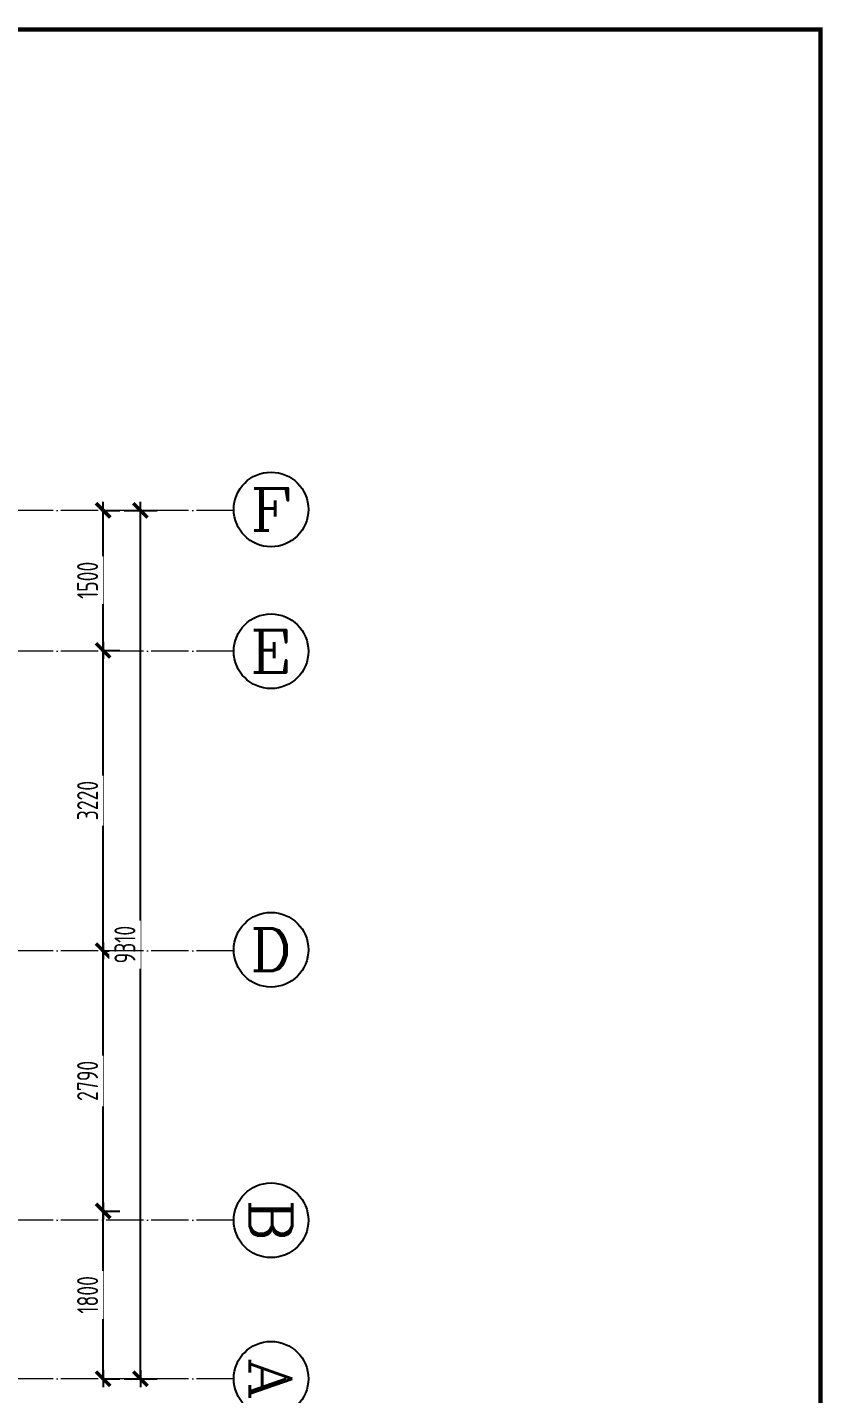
# Model space of a CAD drawing. Header units: inches. Extents: x -50945 to 250244, y -404780 to 18493.
# Drawn here: x 114226 to 122752, y -284927 to -270280 of the extents above; entities that cross this region are included whole.
import ezdxf
from ezdxf.enums import TextEntityAlignment as Align

# ---------------------------------------------------------------- set-up
doc = ezdxf.new("R2010")
doc.units = ezdxf.units.IN
doc.header["$MEASUREMENT"] = 0
doc.linetypes.add('DOTE', pattern=[2.42, 2, -0.2, 0.02, -0.2])
for name, color, linetype in [('15开关布置图-YJ', 2, 'Continuous'), ('AXIS', 1, 'Continuous'), ('AXIS_TEXT', 7, 'Continuous'), ('A图框', 7, 'Continuous'), ('D-ARCHI', 250, 'Continuous'), ('外标注', 50, 'Continuous')]:
    doc.layers.add(name, color=color, linetype=linetype)
doc.styles.add('_TCH_AXIS', font='COMPLEX', dxfattribs={"bigfont": 'GBCBIG'})
doc.styles.add('COMPLEX', font='COMPLEX')
doc.styles.add('HBA-DIMT', font='ARCHS.SHX', dxfattribs={"width": 0.8})
doc.dimstyles.new('HBA_40', dxfattribs={"dimscale": 50, "dimtxt": 2.5, "dimasz": 0.1, "dimexe": 2, "dimexo": 2.5, "dimgap": 0.6, "dimtad": 1, "dimdec": 0, "dimrnd": 5, "dimzin": 0, "dimtxsty": 'HBA-DIMT', "dimblk": 'HBA_DIMENSION_TICK', "dimblk1": 'HBA_DIMENSION_TICK', "dimblk2": 'HBA_DIMENSION_TICK', "dimcen": 0.125, "dimclrd": 44, "dimclre": 44, "dimclrt": 2, "dimadec": 0, "dimazin": 0, "dimtfac": 1, "dimtdec": 0, "dimtix": 1, "dimtmove": 1, "dimatfit": 3, "dimldrblk": 'HBA_Leader_Dot', "dimfxl": 0, "dimtvp": 1, "dimtfill": 1, "dimtolj": 1, "dimtzin": 0, "dimarcsym": 0})

# ---------------------------------------------------------------- blocks, each defined once
blk = doc.blocks.new('HBA_DIMENSION_TICK')
at = {"color": 0, "linetype": 'ByBlock'}
for p, q in [((-10, 0), (0, 0)), ((0, 0), (10, 0))]:
    blk.add_line(p, q, dxfattribs=at)
at = {"color": 50, "linetype": 'ByBlock'}
blk.add_solid([(-10, -7), (-7, -10), (7, 10), (10, 7)], dxfattribs=at)
blk = doc.blocks.new('*D748')
at = {"layer": 'Defpoints', "color": 0, "transparency": 16777216}
for p in [(114797, -282969), (115039, -282969), (114797, -284767)]:
    blk.add_point(p, dxfattribs=at)
at = {"layer": '外标注', "color": 44, "lineweight": -2, "transparency": 16777216}
for p, q in [((115022, -282969), (115219, -282969)), ((115039, -284758), (115039, -282978)), ((115022, -284767), (115219, -284767))]:
    blk.add_line(p, q, dxfattribs=at)
at = {"layer": '外标注', "color": 44, "lineweight": -2, "transparency": 16777216, "xscale": 9, "yscale": 9, "zscale": 9}
for p, rotation in [((115039, -282969), 90), ((115039, -284767), 270)]:
    blk.add_blockref('HBA_DIMENSION_TICK', p, dxfattribs=dict(at, rotation=rotation))
at = {"layer": '外标注', "color": 2, "transparency": 16777216, "insert": (114872, -283868), "char_height": 225, "attachment_point": 5, "rotation": 90, "style": 'HBA-DIMT', "bg_fill": 3, "box_fill_scale": 1.25, "bg_fill_color": 256, "bg_fill_true_color": 13158600, "bg_fill_transparency": 0}
blk.add_mtext('\\A1;1800', dxfattribs=at)
blk = doc.blocks.new('HBA_Leader_Dot')
at = {"color": 0, "linetype": 'ByBlock'}
blk.add_line((-5, 0), (-10, 0), dxfattribs=at)
at = {"color": 0, "linetype": 'ByBlock', "const_width": 5}
blk.add_lwpolyline([(-2.5, 0, 1), (2.5, 0, 1)], format="xyb", close=True, dxfattribs=at)
blk = doc.blocks.new('*D749')
at = {"layer": 'Defpoints', "color": 0, "transparency": 16777216}
for p in [(114797, -280179), (115039, -280179), (114797, -282969)]:
    blk.add_point(p, dxfattribs=at)
at = {"layer": '外标注', "color": 44, "lineweight": -2, "transparency": 16777216}
for p, q in [((115022, -280179), (115219, -280179)), ((115039, -282960), (115039, -280188)), ((115022, -282969), (115219, -282969))]:
    blk.add_line(p, q, dxfattribs=at)
at = {"layer": '外标注', "color": 44, "lineweight": -2, "transparency": 16777216, "xscale": 9, "yscale": 9, "zscale": 9}
for p, rotation in [((115039, -280179), 90), ((115039, -282969), 270)]:
    blk.add_blockref('HBA_DIMENSION_TICK', p, dxfattribs=dict(at, rotation=rotation))
at = {"layer": '外标注', "color": 2, "transparency": 16777216, "insert": (114872, -281574), "char_height": 225, "attachment_point": 5, "rotation": 90, "style": 'HBA-DIMT', "bg_fill": 3, "box_fill_scale": 1.25, "bg_fill_color": 256, "bg_fill_true_color": 13158600, "bg_fill_transparency": 0}
blk.add_mtext('\\A1;2790', dxfattribs=at)
blk = doc.blocks.new('*D750')
at = {"layer": 'Defpoints', "color": 0, "transparency": 16777216}
for p in [(114797, -276959), (115039, -276959), (114797, -280179)]:
    blk.add_point(p, dxfattribs=at)
at = {"layer": '外标注', "color": 44, "lineweight": -2, "transparency": 16777216}
for p, q in [((115022, -276959), (115219, -276959)), ((115039, -280170), (115039, -276968)), ((115022, -280179), (115219, -280179))]:
    blk.add_line(p, q, dxfattribs=at)
at = {"layer": '外标注', "color": 44, "lineweight": -2, "transparency": 16777216, "xscale": 9, "yscale": 9, "zscale": 9}
for p, rotation in [((115039, -276959), 90), ((115039, -280179), 270)]:
    blk.add_blockref('HBA_DIMENSION_TICK', p, dxfattribs=dict(at, rotation=rotation))
at = {"layer": '外标注', "color": 2, "transparency": 16777216, "insert": (114872, -278569), "char_height": 225, "attachment_point": 5, "rotation": 90, "style": 'HBA-DIMT', "bg_fill": 3, "box_fill_scale": 1.25, "bg_fill_color": 256, "bg_fill_true_color": 13158600, "bg_fill_transparency": 0}
blk.add_mtext('\\A1;3220', dxfattribs=at)
blk = doc.blocks.new('*D751')
at = {"layer": 'Defpoints', "color": 0, "transparency": 16777216}
for p in [(114797, -275458), (115039, -275458), (114797, -276959)]:
    blk.add_point(p, dxfattribs=at)
at = {"layer": '外标注', "color": 44, "lineweight": -2, "transparency": 16777216}
for p, q in [((115022, -275458), (115219, -275458)), ((115039, -276950), (115039, -275467)), ((115022, -276959), (115219, -276959))]:
    blk.add_line(p, q, dxfattribs=at)
at = {"layer": '外标注', "color": 44, "lineweight": -2, "transparency": 16777216, "xscale": 9, "yscale": 9, "zscale": 9}
for p, rotation in [((115039, -275458), 90), ((115039, -276959), 270)]:
    blk.add_blockref('HBA_DIMENSION_TICK', p, dxfattribs=dict(at, rotation=rotation))
at = {"layer": '外标注', "color": 2, "transparency": 16777216, "insert": (114872, -276208), "char_height": 225, "attachment_point": 5, "rotation": 90, "style": 'HBA-DIMT', "bg_fill": 3, "box_fill_scale": 1.25, "bg_fill_color": 256, "bg_fill_true_color": 13158600, "bg_fill_transparency": 0}
blk.add_mtext('\\A1;1500', dxfattribs=at)
blk = doc.blocks.new('*D752')
at = {"layer": 'Defpoints', "color": 0, "transparency": 16777216}
for p in [(115039, -275458), (115439, -275458), (115039, -284767)]:
    blk.add_point(p, dxfattribs=at)
at = {"layer": '外标注', "color": 44, "lineweight": -2, "transparency": 16777216}
for p, q in [((115264, -275458), (115619, -275458)), ((115439, -284758), (115439, -275467)), ((115264, -284767), (115619, -284767))]:
    blk.add_line(p, q, dxfattribs=at)
at = {"layer": '外标注', "color": 44, "lineweight": -2, "transparency": 16777216, "xscale": 9, "yscale": 9, "zscale": 9}
for p, rotation in [((115439, -275458), 90), ((115439, -284767), 270)]:
    blk.add_blockref('HBA_DIMENSION_TICK', p, dxfattribs=dict(at, rotation=rotation))
at = {"layer": '外标注', "color": 2, "transparency": 16777216, "insert": (115272, -280113), "char_height": 225, "attachment_point": 5, "rotation": 90, "style": 'HBA-DIMT', "bg_fill": 3, "box_fill_scale": 1.25, "bg_fill_color": 256, "bg_fill_true_color": 13158600, "bg_fill_transparency": 0}
blk.add_mtext('\\A1;9310', dxfattribs=at)
blk = doc.blocks.new('_AXISO')
blk.add_circle((0, 0), 0.5)
at = {"layer": 'AXIS_TEXT', "style": 'COMPLEX', "width": 1.041667}
blk.add_attdef('A', text='', height=0.56, dxfattribs=at).set_placement((-0.25, -0.28), (0.25, -0.28), align=Align.FIT)
blk = doc.blocks.new('gegeg')
at = {"layer": 'A图框', "const_width": 42}
blk.add_lwpolyline([(133537, -40125), (133537, -39568), (162237, -39568), (162237, -57908)], dxfattribs=at)

msp = doc.modelspace()

# ---------------------------------------------------------------- block references
at = {"layer": 'AXIS'}
ref = msp.add_blockref('_AXISO', (116838.67, -275448.38), dxfattribs=dict(at, xscale=800, yscale=800, zscale=800))
ref.add_attrib('A', 'F', dxfattribs={"layer": 'AXIS_TEXT', "height": 452.55, "style": '_TCH_AXIS', "width": 1.3125}).set_placement((116612.4, -275674.65), (117064.95, -275674.65), align=Align.FIT)
ref = msp.add_blockref('_AXISO', (116838.67, -276968.62), dxfattribs=dict(at, xscale=800, yscale=800, zscale=800))
ref.add_attrib('A', 'E', dxfattribs={"layer": 'AXIS_TEXT', "height": 452.55, "style": '_TCH_AXIS', "width": 1.3125}).set_placement((116612.4, -277194.89), (117064.95, -277194.89), align=Align.FIT)
ref = msp.add_blockref('_AXISO', (116838.67, -280168.39), dxfattribs=dict(at, xscale=800, yscale=800, zscale=800))
ref.add_attrib('A', 'D', dxfattribs={"layer": 'AXIS_TEXT', "height": 452.55, "style": '_TCH_AXIS', "width": 1.235294}).set_placement((116612.4, -280394.66), (117064.95, -280394.66), align=Align.FIT)
ref = msp.add_blockref('_AXISO', (116838.67, -283068.62), dxfattribs=dict(at, xscale=800, yscale=800, zscale=800, rotation=270))
ref.add_attrib('A', 'B', dxfattribs={"layer": 'AXIS_TEXT', "height": 452.55, "rotation": 270, "style": '_TCH_AXIS', "width": 1.235294}).set_placement((116612.4, -282842.34), (116612.4, -283294.89), align=Align.FIT)
ref = msp.add_blockref('_AXISO', (116838.67, -284766.95), dxfattribs=dict(at, xscale=800, yscale=800, zscale=800, rotation=270))
ref.add_attrib('A', 'A', dxfattribs={"layer": 'AXIS_TEXT', "height": 452.55, "rotation": 270, "style": '_TCH_AXIS', "width": 1.166667}).set_placement((116612.4, -284540.68), (116612.4, -284993.23), align=Align.FIT)

# ---------------------------------------------------------------- dimensions: what is measured, and where the dimension line sits
at = {"layer": '外标注'}
dim = msp.add_linear_dim(base=(115038.67, -282968.62), p1=(114796.89, -284766.95), p2=(114796.89, -282968.62), angle=270, dimstyle='HBA_40', override={"dimscale": 90, "dimfxl": 200, "dimfxlon": 1}, dxfattribs=at)
dim.commit()
dim.dimension.update_dxf_attribs({"geometry": '*D748', "text_midpoint": (114872.17, -283867.79)})

# ---------------------------------------------------------------- next in the draw order: dimensions: what is measured, and where the dimension line sits
dim = msp.add_linear_dim(base=(115038.67, -280178.62), p1=(114796.89, -282968.62), p2=(114796.89, -280178.62), angle=270, dimstyle='HBA_40', override={"dimscale": 90, "dimfxl": 200, "dimfxlon": 1}, dxfattribs=at)
dim.commit()
dim.dimension.update_dxf_attribs({"geometry": '*D749', "text_midpoint": (114872.17, -281573.62)})

# ---------------------------------------------------------------- next in the draw order: dimensions: what is measured, and where the dimension line sits
dim = msp.add_linear_dim(base=(115038.67, -276958.62), p1=(114796.89, -280178.62), p2=(114796.89, -276958.62), angle=270, dimstyle='HBA_40', override={"dimscale": 90, "dimfxl": 200, "dimfxlon": 1}, dxfattribs=at)
dim.commit()
dim.dimension.update_dxf_attribs({"geometry": '*D750', "text_midpoint": (114872.17, -278568.62)})

# ---------------------------------------------------------------- next in the draw order: dimensions: what is measured, and where the dimension line sits
dim = msp.add_linear_dim(base=(115038.67, -275458.38), p1=(114796.89, -276958.62), p2=(114796.89, -275458.38), angle=270, dimstyle='HBA_40', override={"dimscale": 90, "dimfxl": 200, "dimfxlon": 1}, dxfattribs=at)
dim.commit()
dim.dimension.update_dxf_attribs({"geometry": '*D751', "text_midpoint": (114872.17, -276208.5)})

# ---------------------------------------------------------------- next in the draw order: dimensions: what is measured, and where the dimension line sits
dim = msp.add_linear_dim(base=(115438.67, -275458.38), p1=(115038.67, -284766.95), p2=(115038.67, -275458.38), angle=90, dimstyle='HBA_40', override={"dimscale": 90, "dimfxl": 200, "dimfxlon": 1}, dxfattribs=at)
dim.commit()
dim.dimension.update_dxf_attribs({"geometry": '*D752', "text_midpoint": (115272.17, -280112.66)})

# ---------------------------------------------------------------- next in the draw order: linework, layer by layer
at = {"layer": 'D-ARCHI', "color": 251, "linetype": 'DOTE', "lineweight": 5, "ltscale": 200}
for p, q in [((116438.67, -275458.38), (96111.41, -275458.38)), ((116438.67, -276968.62), (96098.67, -276968.62)), ((116438.67, -280178.62), (96111.41, -280178.62)), ((116438.67, -283068.62), (96111.41, -283068.62)), ((116438.67, -284766.95), (96111.41, -284766.95))]:
    msp.add_line(p, q, dxfattribs=at)

# ---------------------------------------------------------------- next in the draw order: block references
at = {"layer": '15开关布置图-YJ', "color": 2, "xscale": 1.081091401797356, "yscale": 1.081091401797356, "zscale": 1.081091401797356}
msp.add_blockref('gegeg', (-52664.31, -227526.41), dxfattribs=at)

doc.saveas('drawing.dxf')
